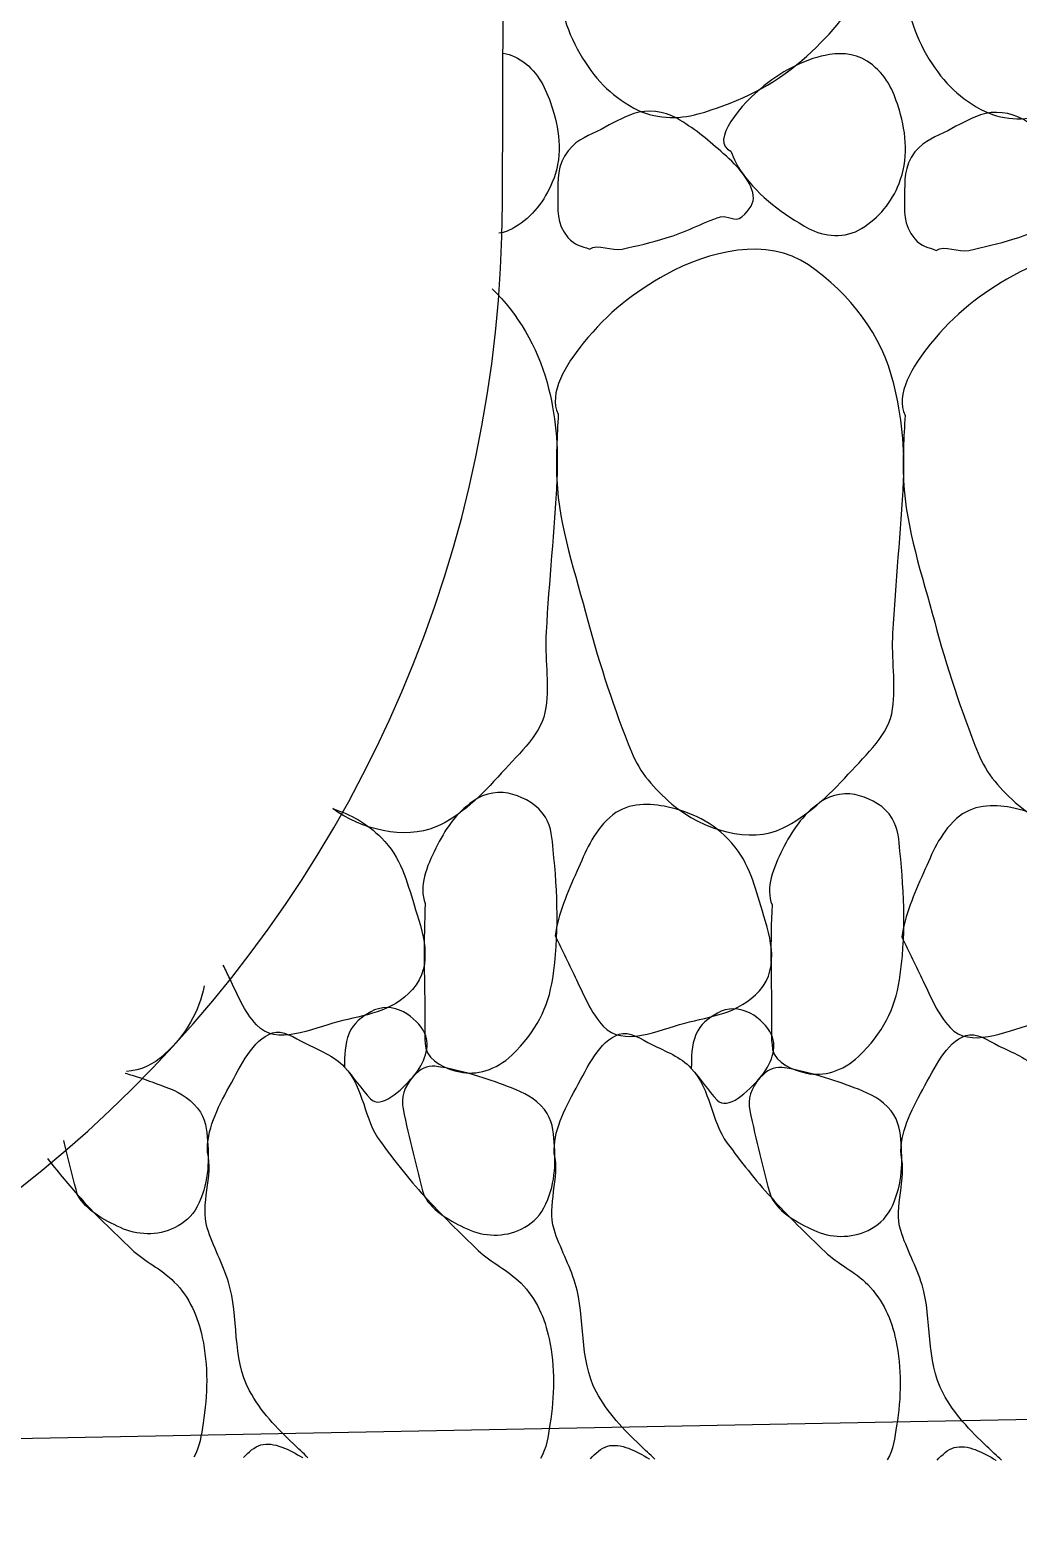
# Model space of a CAD drawing. Header units: feet. Extents: x -406 to 2003, y 7035 to 10885.
# Drawn here: x 628 to 637.93, y 8277.03 to 8291.92 of the extents above; entities that cross this region are included whole.
import ezdxf

# ---------------------------------------------------------------- set-up
doc = ezdxf.new("R2010")
doc.units = ezdxf.units.FT
doc.header["$LTSCALE"] = 40
doc.header["$MEASUREMENT"] = 0
doc.layers.add('1', color=7, linetype='Continuous')
doc.layers.add('existing pavement', color=4, linetype='Continuous')

msp = doc.modelspace()

# ---------------------------------------------------------------- linework, layer by layer
at = {"layer": '1', "color": 4, "linetype": 'Continuous'}
msp.add_line((632.749, 8290.171, -4.663), (633.264, 8427.195, -4.663), dxfattribs=at)
msp.add_arc((620.149, 8290.218, -4.663), 12.6, 269.7844, 359.7844, dxfattribs=at)
for points, knots in [([(633.314, 8292.453, -4.663), (633.305, 8292.668, -4.663), (633.398, 8292.884, -4.663), (633.532, 8293.098, -4.663), (633.7, 8293.367, -4.663), (633.873, 8293.551, -4.663), (634.079, 8293.754, -4.663), (634.322, 8293.992, -4.663), (634.565, 8294.204, -4.663), (634.841, 8294.409, -4.663), (635.091, 8294.594, -4.663), (635.359, 8294.727, -4.663), (635.648, 8294.825, -4.663), (635.843, 8294.891, -4.663), (636.059, 8294.87, -4.663), (636.26, 8294.834, -4.663), (636.446, 8294.801, -4.663), (636.667, 8294.781, -4.663), (636.77, 8294.594, -4.663), (636.867, 8294.417, -4.663), (636.801, 8294.238, -4.663), (636.79, 8294.061, -4.663), (636.771, 8293.736, -4.663), (636.762, 8293.411, -4.663), (636.696, 8293.086, -4.663), (636.641, 8292.812, -4.663), (636.515, 8292.571, -4.663), (636.364, 8292.328, -4.663), (636.182, 8292.032, -4.663), (635.981, 8291.799, -4.663), (635.704, 8291.57, -4.663), (635.399, 8291.319, -4.663), (635.062, 8291.175, -4.663), (634.715, 8291.075, -4.663), (634.512, 8291.017, -4.663), (634.272, 8291.024, -4.663), (634.069, 8291.134, -4.663), (633.828, 8291.265, -4.663), (633.67, 8291.434, -4.663), (633.527, 8291.681, -4.663), (633.378, 8291.937, -4.663), (633.311, 8292.197, -4.663), (633.314, 8292.453, -4.663)], [0, 0, 0, 0, 0.060327, 0.060327, 0.060327, 0.135919, 0.135919, 0.135919, 0.224896, 0.224896, 0.224896, 0.305284, 0.305284, 0.305284, 0.359513, 0.359513, 0.359513, 0.409373, 0.409373, 0.409373, 0.456607, 0.456607, 0.456607, 0.543329, 0.543329, 0.543329, 0.616633, 0.616633, 0.616633, 0.70561, 0.70561, 0.70561, 0.803499, 0.803499, 0.803499, 0.860951, 0.860951, 0.860951, 0.929109, 0.929109, 0.929109, 1, 1, 1, 1]), ([(636.796, 8292.439, -4.663), (636.786, 8292.655, -4.663), (636.88, 8292.871, -4.663), (637.014, 8293.085, -4.663), (637.182, 8293.354, -4.663), (637.354, 8293.538, -4.663), (637.56, 8293.741, -4.663), (637.803, 8293.979, -4.663), (638.046, 8294.191, -4.663), (638.323, 8294.396, -4.663), (638.572, 8294.581, -4.663), (638.841, 8294.714, -4.663), (639.129, 8294.812, -4.663), (639.324, 8294.878, -4.663), (639.54, 8294.857, -4.663), (639.742, 8294.821, -4.663), (639.927, 8294.788, -4.663), (640.148, 8294.768, -4.663), (640.251, 8294.581, -4.663), (640.349, 8294.404, -4.663), (640.283, 8294.225, -4.663), (640.272, 8294.048, -4.663), (640.252, 8293.723, -4.663), (640.243, 8293.397, -4.663), (640.177, 8293.073, -4.663), (640.122, 8292.799, -4.663), (639.996, 8292.558, -4.663), (639.846, 8292.315, -4.663), (639.663, 8292.019, -4.663), (639.462, 8291.786, -4.663), (639.185, 8291.557, -4.663), (638.881, 8291.306, -4.663), (638.543, 8291.162, -4.663), (638.197, 8291.062, -4.663), (637.993, 8291.004, -4.663), (637.754, 8291.011, -4.663), (637.551, 8291.121, -4.663), (637.31, 8291.252, -4.663), (637.151, 8291.421, -4.663), (637.008, 8291.668, -4.663), (636.86, 8291.924, -4.663), (636.793, 8292.184, -4.663), (636.796, 8292.439, -4.663)], [0, 0, 0, 0, 0.060327, 0.060327, 0.060327, 0.135919, 0.135919, 0.135919, 0.224896, 0.224896, 0.224896, 0.305284, 0.305284, 0.305284, 0.359513, 0.359513, 0.359513, 0.409373, 0.409373, 0.409373, 0.456607, 0.456607, 0.456607, 0.543329, 0.543329, 0.543329, 0.616633, 0.616633, 0.616633, 0.70561, 0.70561, 0.70561, 0.803499, 0.803499, 0.803499, 0.860951, 0.860951, 0.860951, 0.929109, 0.929109, 0.929109, 1, 1, 1, 1]), ([(632.755, 8291.685, -4.663), (632.837, 8291.67, -4.663), (632.911, 8291.639, -4.663), (632.982, 8291.581, -4.663), (633.133, 8291.457, -4.663), (633.197, 8291.294, -4.663), (633.253, 8291.126, -4.663), (633.33, 8290.892, -4.663), (633.35, 8290.62, -4.663), (633.25, 8290.389, -4.663), (633.17, 8290.205, -4.663), (633.053, 8290.042, -4.663), (632.874, 8289.937, -4.663), (632.822, 8289.906, -4.663), (632.77, 8289.886, -4.663), (632.713, 8289.876, -4.663)], [0, 0, 0, 0, 0.109976, 0.109976, 0.109976, 0.342333, 0.342333, 0.342333, 0.666105, 0.666105, 0.666105, 0.924403, 0.924403, 0.924403, 1, 1, 1, 1]), ([(635.043, 8290.7, -4.663), (634.82, 8290.795, -4.663), (635.158, 8291.188, -4.663), (635.374, 8291.356, -4.663), (635.588, 8291.524, -4.663), (635.805, 8291.635, -4.663), (636.033, 8291.671, -4.663), (636.171, 8291.693, -4.663), (636.329, 8291.678, -4.663), (636.464, 8291.568, -4.663), (636.625, 8291.435, -4.663), (636.682, 8291.283, -4.663), (636.734, 8291.113, -4.663), (636.807, 8290.876, -4.663), (636.824, 8290.612, -4.663), (636.731, 8290.376, -4.663), (636.657, 8290.187, -4.663), (636.533, 8290.034, -4.663), (636.355, 8289.924, -4.663), (636.194, 8289.823, -4.663), (635.977, 8289.839, -4.663), (635.822, 8289.926, -4.663), (635.569, 8290.067, -4.663), (635.334, 8290.235, -4.663), (635.155, 8290.484, -4.663), (635.105, 8290.553, -4.663), (635.074, 8290.622, -4.663), (635.043, 8290.7, -4.663)], [0, 0, 0, 0, 0.135954, 0.135954, 0.135954, 0.270983, 0.270983, 0.270983, 0.352857, 0.352857, 0.352857, 0.450656, 0.450656, 0.450656, 0.586933, 0.586933, 0.586933, 0.695652, 0.695652, 0.695652, 0.79419, 0.79419, 0.79419, 0.954985, 0.954985, 0.954985, 1, 1, 1, 1]), ([(633.622, 8289.718, -4.663), (633.546, 8289.75, -4.663), (633.473, 8289.754, -4.663), (633.407, 8289.833, -4.663), (633.285, 8289.976, -4.663), (633.305, 8290.12, -4.663), (633.306, 8290.264, -4.663), (633.307, 8290.411, -4.663), (633.294, 8290.56, -4.663), (633.41, 8290.706, -4.663), (633.51, 8290.833, -4.663), (633.622, 8290.855, -4.663), (633.74, 8290.92, -4.663), (633.848, 8290.98, -4.663), (633.956, 8291.037, -4.663), (634.069, 8291.078, -4.663), (634.203, 8291.125, -4.663), (634.37, 8291.105, -4.663), (634.5, 8291.031, -4.663), (634.665, 8290.936, -4.663), (634.801, 8290.825, -4.663), (634.941, 8290.7, -4.663), (635.018, 8290.631, -4.663), (635.086, 8290.573, -4.663), (635.155, 8290.484, -4.663), (635.213, 8290.409, -4.663), (635.256, 8290.332, -4.663), (635.268, 8290.257, -4.663), (635.28, 8290.184, -4.663), (635.232, 8290.111, -4.663), (635.154, 8290.042, -4.663), (635.084, 8289.98, -4.663), (635.005, 8290.065, -4.663), (634.938, 8290.042, -4.663), (634.756, 8289.98, -4.663), (634.58, 8289.886, -4.663), (634.393, 8289.829, -4.663), (634.247, 8289.784, -4.663), (634.098, 8289.75, -4.663), (633.95, 8289.717, -4.663), (633.844, 8289.694, -4.663), (633.713, 8289.775, -4.663), (633.622, 8289.718, -4.663)], [0, 0, 0, 0, 0.046192, 0.046192, 0.046192, 0.130206, 0.130206, 0.130206, 0.216316, 0.216316, 0.216316, 0.290904, 0.290904, 0.290904, 0.360184, 0.360184, 0.360184, 0.442388, 0.442388, 0.442388, 0.546946, 0.546946, 0.546946, 0.604754, 0.604754, 0.604754, 0.652861, 0.652861, 0.652861, 0.699053, 0.699053, 0.699053, 0.739929, 0.739929, 0.739929, 0.850992, 0.850992, 0.850992, 0.93761, 0.93761, 0.93761, 1, 1, 1, 1]), ([(637.103, 8289.705, -4.663), (637.028, 8289.737, -4.663), (636.955, 8289.741, -4.663), (636.888, 8289.82, -4.663), (636.767, 8289.963, -4.663), (636.786, 8290.107, -4.663), (636.787, 8290.251, -4.663), (636.789, 8290.398, -4.663), (636.776, 8290.547, -4.663), (636.891, 8290.693, -4.663), (636.991, 8290.819, -4.663), (637.104, 8290.842, -4.663), (637.221, 8290.907, -4.663), (637.33, 8290.967, -4.663), (637.438, 8291.024, -4.663), (637.55, 8291.065, -4.663), (637.684, 8291.112, -4.663), (637.851, 8291.092, -4.663), (637.981, 8291.018, -4.663), (638.146, 8290.923, -4.663), (638.283, 8290.812, -4.663), (638.422, 8290.687, -4.663), (638.499, 8290.618, -4.663), (638.568, 8290.56, -4.663), (638.637, 8290.471, -4.663), (638.694, 8290.396, -4.663), (638.737, 8290.319, -4.663), (638.749, 8290.244, -4.663), (638.761, 8290.171, -4.663), (638.713, 8290.098, -4.663), (638.635, 8290.028, -4.663), (638.566, 8289.967, -4.663), (638.487, 8290.052, -4.663), (638.42, 8290.029, -4.663), (638.237, 8289.967, -4.663), (638.061, 8289.873, -4.663), (637.875, 8289.816, -4.663), (637.729, 8289.771, -4.663), (637.579, 8289.737, -4.663), (637.432, 8289.704, -4.663), (637.325, 8289.681, -4.663), (637.194, 8289.762, -4.663), (637.103, 8289.705, -4.663)], [0, 0, 0, 0, 0.046192, 0.046192, 0.046192, 0.130206, 0.130206, 0.130206, 0.216316, 0.216316, 0.216316, 0.290904, 0.290904, 0.290904, 0.360184, 0.360184, 0.360184, 0.442388, 0.442388, 0.442388, 0.546946, 0.546946, 0.546946, 0.604754, 0.604754, 0.604754, 0.652861, 0.652861, 0.652861, 0.699053, 0.699053, 0.699053, 0.739929, 0.739929, 0.739929, 0.850992, 0.850992, 0.850992, 0.93761, 0.93761, 0.93761, 1, 1, 1, 1]), ([(633.309, 8288.06, -4.663), (633.206, 8288.266, -4.663), (633.387, 8288.558, -4.663), (633.561, 8288.774, -4.663), (633.81, 8289.081, -4.663), (634.072, 8289.285, -4.663), (634.392, 8289.462, -4.663), (634.816, 8289.697, -4.663), (635.409, 8289.844, -4.663), (635.821, 8289.559, -4.663), (636.244, 8289.266, -4.663), (636.56, 8288.852, -4.663), (636.678, 8288.365, -4.663), (636.757, 8288.04, -4.663), (636.793, 8287.716, -4.663), (636.777, 8287.389, -4.663), (636.751, 8286.879, -4.663), (636.697, 8286.369, -4.663), (636.669, 8285.859, -4.663), (636.655, 8285.606, -4.663), (636.701, 8285.352, -4.663), (636.666, 8285.099, -4.663), (636.63, 8284.836, -4.663), (636.41, 8284.653, -4.663), (636.221, 8284.443, -4.663), (636.018, 8284.217, -4.663), (635.803, 8284.022, -4.663), (635.562, 8283.901, -4.663), (635.24, 8283.741, -4.663), (634.764, 8283.879, -4.663), (634.451, 8284.144, -4.663), (634.269, 8284.298, -4.663), (634.129, 8284.459, -4.663), (634.045, 8284.667, -4.663), (633.869, 8285.102, -4.663), (633.727, 8285.534, -4.663), (633.608, 8285.984, -4.663), (633.482, 8286.455, -4.663), (633.319, 8286.919, -4.663), (633.295, 8287.403, -4.663), (633.285, 8287.622, -4.663), (633.299, 8287.841, -4.663), (633.309, 8288.06, -4.663)], [0, 0, 0, 0, 0.050597, 0.050597, 0.050597, 0.122728, 0.122728, 0.122728, 0.218507, 0.218507, 0.218507, 0.316787, 0.316787, 0.316787, 0.38235, 0.38235, 0.38235, 0.484937, 0.484937, 0.484937, 0.535738, 0.535738, 0.535738, 0.588733, 0.588733, 0.588733, 0.645816, 0.645816, 0.645816, 0.721809, 0.721809, 0.721809, 0.766098, 0.766098, 0.766098, 0.85889, 0.85889, 0.85889, 0.956017, 0.956017, 0.956017, 1, 1, 1, 1]), ([(636.791, 8288.047, -4.663), (636.688, 8288.252, -4.663), (636.869, 8288.545, -4.663), (637.043, 8288.761, -4.663), (637.291, 8289.068, -4.663), (637.554, 8289.272, -4.663), (637.873, 8289.449, -4.663), (638.297, 8289.684, -4.663), (638.891, 8289.831, -4.663), (639.302, 8289.546, -4.663), (639.725, 8289.253, -4.663), (640.041, 8288.839, -4.663), (640.16, 8288.352, -4.663), (640.239, 8288.027, -4.663), (640.274, 8287.702, -4.663), (640.258, 8287.376, -4.663), (640.233, 8286.866, -4.663), (640.178, 8286.356, -4.663), (640.15, 8285.846, -4.663), (640.136, 8285.593, -4.663), (640.182, 8285.339, -4.663), (640.147, 8285.086, -4.663), (640.111, 8284.823, -4.663), (639.892, 8284.64, -4.663), (639.703, 8284.43, -4.663), (639.499, 8284.204, -4.663), (639.284, 8284.009, -4.663), (639.043, 8283.888, -4.663), (638.721, 8283.728, -4.663), (638.246, 8283.866, -4.663), (637.932, 8284.131, -4.663), (637.75, 8284.285, -4.663), (637.61, 8284.446, -4.663), (637.526, 8284.654, -4.663), (637.351, 8285.089, -4.663), (637.209, 8285.521, -4.663), (637.089, 8285.971, -4.663), (636.963, 8286.442, -4.663), (636.801, 8286.906, -4.663), (636.777, 8287.389, -4.663), (636.766, 8287.608, -4.663), (636.78, 8287.828, -4.663), (636.791, 8288.047, -4.663)], [0, 0, 0, 0, 0.050597, 0.050597, 0.050597, 0.122728, 0.122728, 0.122728, 0.218507, 0.218507, 0.218507, 0.316787, 0.316787, 0.316787, 0.38235, 0.38235, 0.38235, 0.484937, 0.484937, 0.484937, 0.535738, 0.535738, 0.535738, 0.588733, 0.588733, 0.588733, 0.645816, 0.645816, 0.645816, 0.721809, 0.721809, 0.721809, 0.766098, 0.766098, 0.766098, 0.85889, 0.85889, 0.85889, 0.956017, 0.956017, 0.956017, 1, 1, 1, 1]), ([(632.646, 8289.32, -4.663), (632.907, 8289.065, -4.663), (633.096, 8288.739, -4.663), (633.197, 8288.378, -4.663), (633.288, 8288.054, -4.663), (633.31, 8287.729, -4.663), (633.295, 8287.403, -4.663), (633.272, 8286.892, -4.663), (633.216, 8286.382, -4.663), (633.188, 8285.872, -4.663), (633.174, 8285.619, -4.663), (633.219, 8285.365, -4.663), (633.185, 8285.112, -4.663), (633.149, 8284.849, -4.663), (632.929, 8284.666, -4.663), (632.74, 8284.456, -4.663), (632.537, 8284.23, -4.663), (632.333, 8284.023, -4.663), (632.08, 8283.914, -4.663), (631.769, 8283.78, -4.663), (631.328, 8283.89, -4.663), (631.045, 8284.098, -4.663)], [0, 0, 0, 0, 0.154432, 0.154432, 0.154432, 0.293266, 0.293266, 0.293266, 0.5105, 0.5105, 0.5105, 0.618074, 0.618074, 0.618074, 0.730292, 0.730292, 0.730292, 0.85117, 0.85117, 0.85117, 1, 1, 1, 1]), ([(631.975, 8283.144, -4.663), (631.904, 8283.312, -4.663), (631.991, 8283.52, -4.663), (632.079, 8283.699, -4.663), (632.174, 8283.89, -4.663), (632.276, 8284.042, -4.663), (632.455, 8284.174, -4.663), (632.575, 8284.261, -4.663), (632.729, 8284.278, -4.663), (632.853, 8284.24, -4.663), (632.975, 8284.203, -4.663), (633.103, 8284.14, -4.663), (633.181, 8284.012, -4.663), (633.246, 8283.904, -4.663), (633.247, 8283.795, -4.663), (633.259, 8283.683, -4.663), (633.302, 8283.255, -4.663), (633.321, 8282.819, -4.663), (633.254, 8282.39, -4.663), (633.208, 8282.101, -4.663), (633.089, 8281.858, -4.663), (632.843, 8281.621, -4.663), (632.688, 8281.472, -4.663), (632.485, 8281.416, -4.663), (632.32, 8281.453, -4.663), (632.196, 8281.48, -4.663), (632.006, 8281.554, -4.663), (631.981, 8281.692, -4.663), (631.959, 8281.813, -4.663), (631.973, 8281.934, -4.663), (631.971, 8282.055, -4.663), (631.966, 8282.418, -4.663), (631.955, 8282.781, -4.663), (631.975, 8283.144, -4.663)], [0, 0, 0, 0, 0.081972, 0.081972, 0.081972, 0.169857, 0.169857, 0.169857, 0.228285, 0.228285, 0.228285, 0.286248, 0.286248, 0.286248, 0.335334, 0.335334, 0.335334, 0.522907, 0.522907, 0.522907, 0.649504, 0.649504, 0.649504, 0.729114, 0.729114, 0.729114, 0.789367, 0.789367, 0.789367, 0.842044, 0.842044, 0.842044, 1, 1, 1, 1]), ([(633.278, 8282.821, -4.663), (633.31, 8283.038, -4.663), (633.399, 8283.252, -4.663), (633.496, 8283.467, -4.663), (633.587, 8283.667, -4.663), (633.649, 8283.846, -4.663), (633.827, 8284.01, -4.663), (633.983, 8284.153, -4.663), (634.199, 8284.157, -4.663), (634.372, 8284.121, -4.663), (634.597, 8284.075, -4.663), (634.82, 8283.993, -4.663), (635.017, 8283.79, -4.663), (635.219, 8283.581, -4.663), (635.272, 8283.354, -4.663), (635.343, 8283.12, -4.663), (635.424, 8282.852, -4.663), (635.549, 8282.514, -4.663), (635.329, 8282.269, -4.663), (635.116, 8282.034, -4.663), (634.843, 8282.013, -4.663), (634.579, 8281.943, -4.663), (634.315, 8281.874, -4.663), (633.959, 8281.699, -4.663), (633.762, 8281.912, -4.663), (633.633, 8282.053, -4.663), (633.571, 8282.217, -4.663), (633.492, 8282.378, -4.663), (633.42, 8282.526, -4.663), (633.351, 8282.675, -4.663), (633.278, 8282.821, -4.663)], [0, 0, 0, 0, 0.099321, 0.099321, 0.099321, 0.192025, 0.192025, 0.192025, 0.273076, 0.273076, 0.273076, 0.378794, 0.378794, 0.378794, 0.48747, 0.48747, 0.48747, 0.61146, 0.61146, 0.61146, 0.73063, 0.73063, 0.73063, 0.849753, 0.849753, 0.849753, 0.928287, 0.928287, 0.928287, 1, 1, 1, 1]), ([(635.457, 8283.131, -4.663), (635.385, 8283.298, -4.663), (635.472, 8283.507, -4.663), (635.561, 8283.686, -4.663), (635.656, 8283.877, -4.663), (635.757, 8284.029, -4.663), (635.937, 8284.161, -4.663), (636.056, 8284.248, -4.663), (636.21, 8284.265, -4.663), (636.334, 8284.227, -4.663), (636.457, 8284.19, -4.663), (636.585, 8284.127, -4.663), (636.662, 8283.999, -4.663), (636.727, 8283.891, -4.663), (636.729, 8283.782, -4.663), (636.74, 8283.67, -4.663), (636.783, 8283.242, -4.663), (636.803, 8282.806, -4.663), (636.735, 8282.377, -4.663), (636.69, 8282.088, -4.663), (636.571, 8281.844, -4.663), (636.324, 8281.608, -4.663), (636.169, 8281.459, -4.663), (635.966, 8281.403, -4.663), (635.802, 8281.44, -4.663), (635.677, 8281.467, -4.663), (635.487, 8281.541, -4.663), (635.462, 8281.679, -4.663), (635.441, 8281.8, -4.663), (635.454, 8281.921, -4.663), (635.452, 8282.042, -4.663), (635.448, 8282.405, -4.663), (635.436, 8282.768, -4.663), (635.457, 8283.131, -4.663)], [0, 0, 0, 0, 0.081972, 0.081972, 0.081972, 0.169857, 0.169857, 0.169857, 0.228285, 0.228285, 0.228285, 0.286248, 0.286248, 0.286248, 0.335334, 0.335334, 0.335334, 0.522907, 0.522907, 0.522907, 0.649504, 0.649504, 0.649504, 0.729114, 0.729114, 0.729114, 0.789367, 0.789367, 0.789367, 0.842044, 0.842044, 0.842044, 1, 1, 1, 1]), ([(636.759, 8282.808, -4.663), (636.791, 8283.025, -4.663), (636.88, 8283.239, -4.663), (636.977, 8283.454, -4.663), (637.068, 8283.654, -4.663), (637.13, 8283.833, -4.663), (637.308, 8283.997, -4.663), (637.464, 8284.14, -4.663), (637.68, 8284.143, -4.663), (637.853, 8284.108, -4.663), (638.079, 8284.062, -4.663), (638.301, 8283.98, -4.663), (638.498, 8283.777, -4.663), (638.701, 8283.568, -4.663), (638.753, 8283.341, -4.663), (638.825, 8283.107, -4.663), (638.906, 8282.839, -4.663), (639.031, 8282.501, -4.663), (638.81, 8282.256, -4.663), (638.598, 8282.02, -4.663), (638.325, 8282, -4.663), (638.06, 8281.93, -4.663), (637.796, 8281.861, -4.663), (637.44, 8281.686, -4.663), (637.244, 8281.899, -4.663), (637.114, 8282.04, -4.663), (637.052, 8282.203, -4.663), (636.973, 8282.365, -4.663), (636.901, 8282.513, -4.663), (636.833, 8282.661, -4.663), (636.759, 8282.808, -4.663)], [0, 0, 0, 0, 0.099321, 0.099321, 0.099321, 0.192025, 0.192025, 0.192025, 0.273076, 0.273076, 0.273076, 0.378794, 0.378794, 0.378794, 0.48747, 0.48747, 0.48747, 0.61146, 0.61146, 0.61146, 0.73063, 0.73063, 0.73063, 0.849753, 0.849753, 0.849753, 0.928287, 0.928287, 0.928287, 1, 1, 1, 1]), ([(631.045, 8284.096, -4.663), (631.227, 8284.04, -4.663), (631.387, 8283.952, -4.663), (631.535, 8283.803, -4.663), (631.73, 8283.609, -4.663), (631.789, 8283.366, -4.663), (631.862, 8283.133, -4.663), (631.945, 8282.867, -4.663), (632.068, 8282.527, -4.663), (631.847, 8282.282, -4.663), (631.635, 8282.047, -4.663), (631.362, 8282.026, -4.663), (631.098, 8281.956, -4.663), (630.833, 8281.887, -4.663), (630.478, 8281.712, -4.663), (630.281, 8281.925, -4.663), (630.151, 8282.066, -4.663), (630.089, 8282.229, -4.663), (630.011, 8282.391, -4.663), (629.989, 8282.436, -4.663), (629.968, 8282.48, -4.663), (629.946, 8282.525, -4.663)], [0, 0, 0, 0, 0.12733, 0.12733, 0.12733, 0.293381, 0.293381, 0.293381, 0.482832, 0.482832, 0.482832, 0.664917, 0.664917, 0.664917, 0.846932, 0.846932, 0.846932, 0.966927, 0.966927, 0.966927, 1, 1, 1, 1]), ([(629.756, 8282.317, -4.663), (629.702, 8282.059, -4.663), (629.576, 8281.833, -4.663), (629.361, 8281.634, -4.663), (629.245, 8281.526, -4.663), (629.116, 8281.468, -4.663), (628.974, 8281.456, -4.663)], [0, 0, 0, 0, 0.649069, 0.649069, 0.649069, 1, 1, 1, 1]), ([(631.164, 8281.502, -4.663), (631.165, 8281.616, -4.663), (631.163, 8281.729, -4.663), (631.211, 8281.842, -4.663), (631.253, 8281.943, -4.663), (631.335, 8282.006, -4.663), (631.427, 8282.057, -4.663), (631.526, 8282.112, -4.663), (631.654, 8282.113, -4.663), (631.756, 8282.056, -4.663), (631.85, 8282.003, -4.663), (631.93, 8281.927, -4.663), (631.97, 8281.84, -4.663), (632.03, 8281.712, -4.663), (631.968, 8281.539, -4.663), (631.855, 8281.409, -4.663), (631.732, 8281.267, -4.663), (631.529, 8281.072, -4.663), (631.424, 8281.184, -4.663), (631.335, 8281.279, -4.663), (631.253, 8281.4, -4.663), (631.164, 8281.502, -4.663)], [0, 0, 0, 0, 0.13075, 0.13075, 0.13075, 0.246831, 0.246831, 0.246831, 0.372114, 0.372114, 0.372114, 0.488195, 0.488195, 0.488195, 0.657947, 0.657947, 0.657947, 0.84346, 0.84346, 0.84346, 1, 1, 1, 1]), ([(634.645, 8281.489, -4.663), (634.647, 8281.603, -4.663), (634.645, 8281.716, -4.663), (634.692, 8281.829, -4.663), (634.734, 8281.93, -4.663), (634.816, 8281.993, -4.663), (634.908, 8282.044, -4.663), (635.007, 8282.099, -4.663), (635.135, 8282.1, -4.663), (635.237, 8282.043, -4.663), (635.331, 8281.99, -4.663), (635.411, 8281.914, -4.663), (635.452, 8281.826, -4.663), (635.511, 8281.699, -4.663), (635.449, 8281.526, -4.663), (635.337, 8281.396, -4.663), (635.214, 8281.254, -4.663), (635.01, 8281.059, -4.663), (634.905, 8281.171, -4.663), (634.816, 8281.266, -4.663), (634.734, 8281.387, -4.663), (634.645, 8281.489, -4.663)], [0, 0, 0, 0, 0.13075, 0.13075, 0.13075, 0.246831, 0.246831, 0.246831, 0.372114, 0.372114, 0.372114, 0.488195, 0.488195, 0.488195, 0.657947, 0.657947, 0.657947, 0.84346, 0.84346, 0.84346, 1, 1, 1, 1]), ([(629.789, 8280.646, -4.663), (629.775, 8280.862, -4.663), (629.886, 8281.085, -4.663), (630.006, 8281.303, -4.663), (630.127, 8281.521, -4.663), (630.237, 8281.773, -4.663), (630.439, 8281.845, -4.663), (630.54, 8281.881, -4.663), (630.663, 8281.795, -4.663), (630.768, 8281.742, -4.663), (630.908, 8281.671, -4.663), (631.054, 8281.62, -4.663), (631.164, 8281.502, -4.663), (631.362, 8281.291, -4.663), (631.358, 8280.974, -4.663), (631.524, 8280.753, -4.663), (631.664, 8280.566, -4.663), (631.805, 8280.38, -4.663), (631.964, 8280.207, -4.663), (632.139, 8280.017, -4.663), (632.322, 8279.837, -4.663), (632.506, 8279.66, -4.663), (632.637, 8279.536, -4.663), (632.803, 8279.464, -4.663), (632.936, 8279.33, -4.663), (633.089, 8279.175, -4.663), (633.175, 8278.979, -4.663), (633.218, 8278.773, -4.663), (633.277, 8278.489, -4.663), (633.272, 8278.193, -4.663), (633.226, 8277.911, -4.663), (633.207, 8277.795, -4.663), (633.193, 8277.672, -4.663), (633.132, 8277.569, -4.663)], [0, 0, 0, 0, 0.100618, 0.100618, 0.100618, 0.201545, 0.201545, 0.201545, 0.251603, 0.251603, 0.251603, 0.318893, 0.318893, 0.318893, 0.439814, 0.439814, 0.439814, 0.541773, 0.541773, 0.541773, 0.653683, 0.653683, 0.653683, 0.732488, 0.732488, 0.732488, 0.823175, 0.823175, 0.823175, 0.948478, 0.948478, 0.948478, 1, 1, 1, 1]), ([(633.27, 8280.633, -4.663), (633.256, 8280.849, -4.663), (633.367, 8281.071, -4.663), (633.488, 8281.29, -4.663), (633.609, 8281.508, -4.663), (633.718, 8281.76, -4.663), (633.921, 8281.832, -4.663), (634.021, 8281.868, -4.663), (634.145, 8281.782, -4.663), (634.249, 8281.729, -4.663), (634.39, 8281.658, -4.663), (634.535, 8281.607, -4.663), (634.645, 8281.489, -4.663), (634.843, 8281.278, -4.663), (634.84, 8280.961, -4.663), (635.005, 8280.739, -4.663), (635.145, 8280.553, -4.663), (635.286, 8280.367, -4.663), (635.446, 8280.194, -4.663), (635.62, 8280.003, -4.663), (635.803, 8279.824, -4.663), (635.988, 8279.647, -4.663), (636.118, 8279.522, -4.663), (636.285, 8279.451, -4.663), (636.417, 8279.317, -4.663), (636.57, 8279.162, -4.663), (636.656, 8278.966, -4.663), (636.699, 8278.76, -4.663), (636.758, 8278.476, -4.663), (636.753, 8278.18, -4.663), (636.707, 8277.898, -4.663), (636.688, 8277.782, -4.663), (636.675, 8277.659, -4.663), (636.613, 8277.556, -4.663)], [0, 0, 0, 0, 0.100618, 0.100618, 0.100618, 0.201545, 0.201545, 0.201545, 0.251603, 0.251603, 0.251603, 0.318893, 0.318893, 0.318893, 0.439814, 0.439814, 0.439814, 0.541773, 0.541773, 0.541773, 0.653683, 0.653683, 0.653683, 0.732488, 0.732488, 0.732488, 0.823175, 0.823175, 0.823175, 0.948478, 0.948478, 0.948478, 1, 1, 1, 1]), ([(636.751, 8280.62, -4.663), (636.738, 8280.836, -4.663), (636.849, 8281.058, -4.663), (636.969, 8281.276, -4.663), (637.09, 8281.495, -4.663), (637.199, 8281.747, -4.663), (637.402, 8281.819, -4.663), (637.503, 8281.855, -4.663), (637.626, 8281.769, -4.663), (637.731, 8281.716, -4.663), (637.871, 8281.645, -4.663), (638.016, 8281.594, -4.663), (638.127, 8281.476, -4.663), (638.325, 8281.265, -4.663), (638.321, 8280.947, -4.663), (638.487, 8280.726, -4.663), (638.626, 8280.54, -4.663), (638.768, 8280.354, -4.663), (638.927, 8280.18, -4.663), (639.102, 8279.99, -4.663), (639.284, 8279.811, -4.663), (639.469, 8279.634, -4.663), (639.599, 8279.509, -4.663), (639.766, 8279.438, -4.663), (639.899, 8279.304, -4.663), (640.052, 8279.149, -4.663), (640.137, 8278.952, -4.663), (640.18, 8278.747, -4.663), (640.24, 8278.463, -4.663), (640.235, 8278.167, -4.663), (640.188, 8277.885, -4.663), (640.169, 8277.769, -4.663), (640.156, 8277.646, -4.663), (640.094, 8277.543, -4.663)], [0, 0, 0, 0, 0.100618, 0.100618, 0.100618, 0.201545, 0.201545, 0.201545, 0.251603, 0.251603, 0.251603, 0.318893, 0.318893, 0.318893, 0.439814, 0.439814, 0.439814, 0.541773, 0.541773, 0.541773, 0.653683, 0.653683, 0.653683, 0.732488, 0.732488, 0.732488, 0.823175, 0.823175, 0.823175, 0.948478, 0.948478, 0.948478, 1, 1, 1, 1]), ([(631.964, 8280.207, -4.663), (631.92, 8280.349, -4.663), (631.888, 8280.493, -4.663), (631.852, 8280.638, -4.663), (631.816, 8280.785, -4.663), (631.782, 8280.933, -4.663), (631.752, 8281.081, -4.663), (631.729, 8281.192, -4.663), (631.759, 8281.302, -4.663), (631.855, 8281.409, -4.663), (631.922, 8281.484, -4.663), (631.994, 8281.52, -4.663), (632.071, 8281.51, -4.663), (632.218, 8281.492, -4.663), (632.368, 8281.453, -4.663), (632.513, 8281.407, -4.663), (632.625, 8281.371, -4.663), (632.733, 8281.335, -4.663), (632.841, 8281.292, -4.663), (632.964, 8281.243, -4.663), (633.074, 8281.194, -4.663), (633.17, 8281.075, -4.663), (633.253, 8280.971, -4.663), (633.262, 8280.858, -4.663), (633.27, 8280.746, -4.663), (633.287, 8280.53, -4.663), (633.279, 8280.304, -4.663), (633.166, 8280.089, -4.663), (633.112, 8279.987, -4.663), (633.035, 8279.922, -4.663), (632.938, 8279.874, -4.663), (632.77, 8279.791, -4.663), (632.559, 8279.798, -4.663), (632.394, 8279.876, -4.663), (632.23, 8279.954, -4.663), (632.054, 8280.046, -4.663), (631.964, 8280.207, -4.663)], [0, 0, 0, 0, 0.087607, 0.087607, 0.087607, 0.176844, 0.176844, 0.176844, 0.244543, 0.244543, 0.244543, 0.291416, 0.291416, 0.291416, 0.380653, 0.380653, 0.380653, 0.449046, 0.449046, 0.449046, 0.526343, 0.526343, 0.526343, 0.594042, 0.594042, 0.594042, 0.724902, 0.724902, 0.724902, 0.786407, 0.786407, 0.786407, 0.893425, 0.893425, 0.893425, 1, 1, 1, 1]), ([(635.446, 8280.194, -4.663), (635.401, 8280.336, -4.663), (635.369, 8280.48, -4.663), (635.334, 8280.625, -4.663), (635.298, 8280.772, -4.663), (635.263, 8280.92, -4.663), (635.233, 8281.067, -4.663), (635.211, 8281.179, -4.663), (635.241, 8281.288, -4.663), (635.337, 8281.396, -4.663), (635.403, 8281.47, -4.663), (635.475, 8281.507, -4.663), (635.553, 8281.497, -4.663), (635.699, 8281.479, -4.663), (635.849, 8281.439, -4.663), (635.994, 8281.393, -4.663), (636.106, 8281.358, -4.663), (636.214, 8281.322, -4.663), (636.323, 8281.279, -4.663), (636.446, 8281.23, -4.663), (636.555, 8281.181, -4.663), (636.651, 8281.062, -4.663), (636.734, 8280.958, -4.663), (636.743, 8280.845, -4.663), (636.752, 8280.733, -4.663), (636.768, 8280.517, -4.663), (636.761, 8280.291, -4.663), (636.647, 8280.076, -4.663), (636.594, 8279.974, -4.663), (636.516, 8279.909, -4.663), (636.42, 8279.861, -4.663), (636.251, 8279.778, -4.663), (636.04, 8279.785, -4.663), (635.875, 8279.863, -4.663), (635.711, 8279.941, -4.663), (635.535, 8280.033, -4.663), (635.446, 8280.194, -4.663)], [0, 0, 0, 0, 0.087607, 0.087607, 0.087607, 0.176844, 0.176844, 0.176844, 0.244543, 0.244543, 0.244543, 0.291416, 0.291416, 0.291416, 0.380653, 0.380653, 0.380653, 0.449046, 0.449046, 0.449046, 0.526343, 0.526343, 0.526343, 0.594042, 0.594042, 0.594042, 0.724902, 0.724902, 0.724902, 0.786407, 0.786407, 0.786407, 0.893425, 0.893425, 0.893425, 1, 1, 1, 1]), ([(628.961, 8281.441, -4.663), (628.984, 8281.434, -4.663), (629.008, 8281.427, -4.663), (629.032, 8281.42, -4.663), (629.143, 8281.386, -4.663), (629.251, 8281.345, -4.663), (629.36, 8281.305, -4.663), (629.484, 8281.259, -4.663), (629.593, 8281.207, -4.663), (629.688, 8281.088, -4.663), (629.772, 8280.984, -4.663), (629.78, 8280.871, -4.663), (629.789, 8280.759, -4.663), (629.805, 8280.543, -4.663), (629.798, 8280.318, -4.663), (629.684, 8280.102, -4.663), (629.631, 8280, -4.663), (629.554, 8279.935, -4.663), (629.457, 8279.887, -4.663), (629.288, 8279.804, -4.663), (629.077, 8279.811, -4.663), (628.913, 8279.889, -4.663), (628.748, 8279.967, -4.663), (628.572, 8280.059, -4.663), (628.483, 8280.22, -4.663)], [0, 0, 0, 0, 0.023056, 0.023056, 0.023056, 0.130937, 0.130937, 0.130937, 0.252864, 0.252864, 0.252864, 0.35965, 0.35965, 0.35965, 0.566067, 0.566067, 0.566067, 0.663083, 0.663083, 0.663083, 0.83189, 0.83189, 0.83189, 1, 1, 1, 1]), ([(628.483, 8280.22, -4.663), (628.442, 8280.363, -4.663), (628.406, 8280.507, -4.663), (628.371, 8280.651, -4.663), (628.362, 8280.688, -4.663), (628.353, 8280.726, -4.663), (628.344, 8280.763, -4.663)], [0, 0, 0, 0, 0.79413, 0.79413, 0.79413, 1, 1, 1, 1]), ([(628.181, 8280.584, -4.663), (628.277, 8280.459, -4.663), (628.379, 8280.339, -4.663), (628.483, 8280.22, -4.663), (628.651, 8280.025, -4.663), (628.841, 8279.851, -4.663), (629.025, 8279.673, -4.663), (629.155, 8279.548, -4.663), (629.322, 8279.478, -4.663), (629.455, 8279.343, -4.663), (629.608, 8279.188, -4.663), (629.693, 8278.992, -4.663), (629.736, 8278.786, -4.663), (629.795, 8278.502, -4.663), (629.791, 8278.207, -4.663), (629.744, 8277.924, -4.663), (629.725, 8277.808, -4.663), (629.712, 8277.685, -4.663), (629.65, 8277.583, -4.663)], [0, 0, 0, 0, 0.130525, 0.130525, 0.130525, 0.34287, 0.34287, 0.34287, 0.492401, 0.492401, 0.492401, 0.664478, 0.664478, 0.664478, 0.902237, 0.902237, 0.902237, 1, 1, 1, 1]), ([(630.797, 8277.578, -4.663), (630.748, 8277.624, -4.663), (630.699, 8277.67, -4.663), (630.651, 8277.717, -4.663), (630.483, 8277.876, -4.663), (630.322, 8278.043, -4.663), (630.21, 8278.251, -4.663), (630.032, 8278.585, -4.663), (630.105, 8278.992, -4.663), (629.999, 8279.341, -4.663), (629.943, 8279.525, -4.663), (629.843, 8279.702, -4.663), (629.786, 8279.886, -4.663), (629.712, 8280.124, -4.663), (629.849, 8280.407, -4.663), (629.789, 8280.646, -4.663)], [0, 0, 0, 0, 0.060153, 0.060153, 0.060153, 0.266956, 0.266956, 0.266956, 0.598327, 0.598327, 0.598327, 0.773131, 0.773131, 0.773131, 1, 1, 1, 1]), ([(634.278, 8277.565, -4.663), (634.229, 8277.611, -4.663), (634.181, 8277.657, -4.663), (634.132, 8277.704, -4.663), (633.965, 8277.863, -4.663), (633.803, 8278.03, -4.663), (633.692, 8278.238, -4.663), (633.513, 8278.572, -4.663), (633.586, 8278.979, -4.663), (633.48, 8279.328, -4.663), (633.425, 8279.512, -4.663), (633.324, 8279.689, -4.663), (633.267, 8279.873, -4.663), (633.193, 8280.111, -4.663), (633.33, 8280.393, -4.663), (633.27, 8280.633, -4.663)], [0, 0, 0, 0, 0.060153, 0.060153, 0.060153, 0.266956, 0.266956, 0.266956, 0.598327, 0.598327, 0.598327, 0.773131, 0.773131, 0.773131, 1, 1, 1, 1]), ([(637.76, 8277.552, -4.663), (637.711, 8277.598, -4.663), (637.662, 8277.644, -4.663), (637.613, 8277.691, -4.663), (637.446, 8277.85, -4.663), (637.285, 8278.017, -4.663), (637.173, 8278.225, -4.663), (636.994, 8278.559, -4.663), (637.067, 8278.966, -4.663), (636.962, 8279.315, -4.663), (636.906, 8279.499, -4.663), (636.805, 8279.676, -4.663), (636.748, 8279.86, -4.663), (636.674, 8280.098, -4.663), (636.812, 8280.38, -4.663), (636.751, 8280.62, -4.663)], [0, 0, 0, 0, 0.060153, 0.060153, 0.060153, 0.266956, 0.266956, 0.266956, 0.598327, 0.598327, 0.598327, 0.773131, 0.773131, 0.773131, 1, 1, 1, 1]), ([(630.151, 8277.581, -4.663), (630.2, 8277.632, -4.663), (630.259, 8277.688, -4.663), (630.322, 8277.707, -4.663), (630.452, 8277.744, -4.663), (630.615, 8277.655, -4.663), (630.741, 8277.58, -4.663), (630.742, 8277.58, -4.663), (630.743, 8277.579, -4.663), (630.744, 8277.578, -4.663)], [0, 0, 0, 0, 0.325039, 0.325039, 0.325039, 0.994383, 0.994383, 0.994383, 1, 1, 1, 1]), ([(633.632, 8277.568, -4.663), (633.681, 8277.619, -4.663), (633.74, 8277.675, -4.663), (633.803, 8277.694, -4.663), (633.933, 8277.731, -4.663), (634.097, 8277.642, -4.663), (634.222, 8277.567, -4.663), (634.223, 8277.567, -4.663), (634.224, 8277.566, -4.663), (634.225, 8277.565, -4.663)], [0, 0, 0, 0, 0.325039, 0.325039, 0.325039, 0.994383, 0.994383, 0.994383, 1, 1, 1, 1]), ([(637.113, 8277.554, -4.663), (637.163, 8277.606, -4.663), (637.221, 8277.662, -4.663), (637.285, 8277.68, -4.663), (637.414, 8277.718, -4.663), (637.578, 8277.629, -4.663), (637.704, 8277.554, -4.663), (637.705, 8277.553, -4.663), (637.706, 8277.553, -4.663), (637.707, 8277.552, -4.663)], [0, 0, 0, 0, 0.325039, 0.325039, 0.325039, 0.994383, 0.994383, 0.994383, 1, 1, 1, 1])]:
    msp.add_open_spline(points, degree=3, knots=knots, dxfattribs=at)
at = {"layer": 'existing pavement', "color": 7, "linetype": 'Continuous'}
msp.add_line((646.889, 8278.131, -5.13), (550.436, 8276.286, -3.45), dxfattribs=at)
msp.add_line((646.889, 8278.131, -5.13), (550.436, 8276.286, -3.45), dxfattribs=at)

doc.saveas('drawing.dxf')
